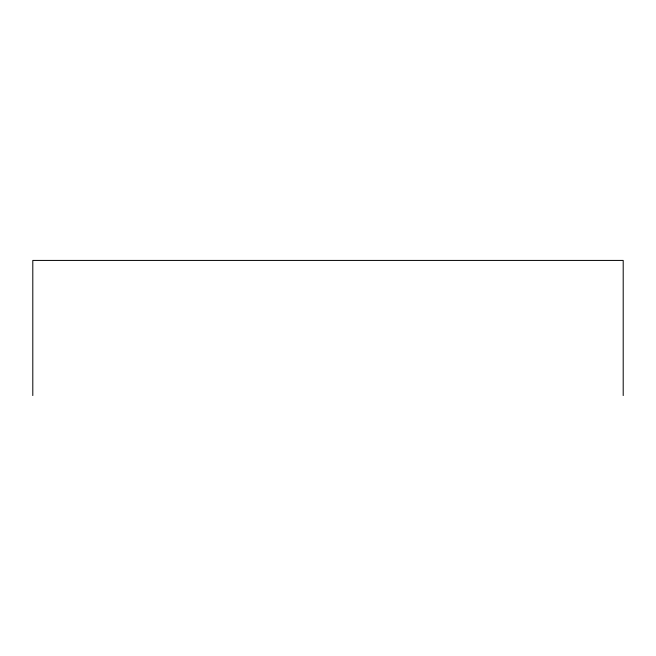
<?xml version="1.0" encoding="UTF-8"?>
<svg xmlns="http://www.w3.org/2000/svg" width="656" height="656" viewBox="0 0 656 656"><rect width="100%" height="100%" fill="white"/><g stroke="black" fill="none" stroke-linecap="round" stroke-linejoin="round"><path stroke-width="0.98" d="M623.2 395.576L623.2 260.424L32.8 260.424L32.8 395.576"/></g></svg>
